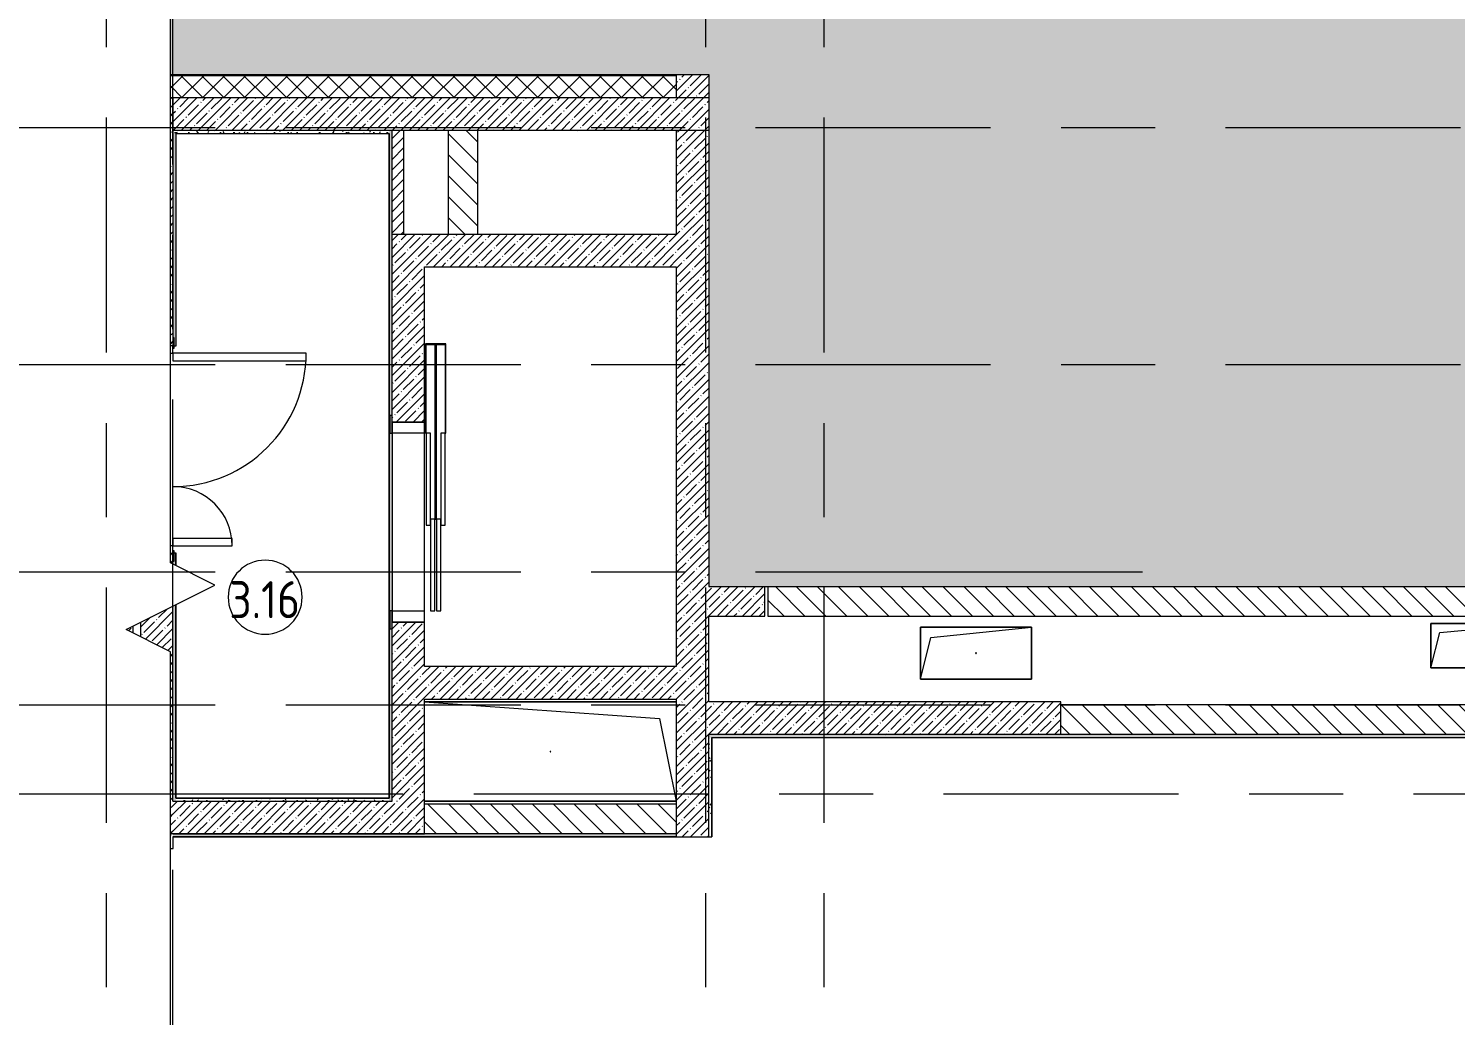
# Model space of a CAD drawing. Header units: millimetres. Extents: x 957 to 228198, y -8553 to 29000.
# Drawn here: x 27536 to 37178, y 9003 to 15668 of the extents above; entities that cross this region are included whole.
import ezdxf

# ---------------------------------------------------------------- set-up
doc = ezdxf.new("R2010")
doc.units = ezdxf.units.MM
doc.linetypes.add('Осевая', pattern=[3175, 635, -476.25, 1587.5, -476.25])
for name, color, linetype, lineweight in [('A-AREA-IDEN', 7, 'Continuous', 9), ('A-DETL', 7, 'Continuous', 9), ('A-DETL-GENF', 7, 'Continuous', 9), ('A-GENM', 7, 'Continuous', 9), ('A-WALL', 7, 'Continuous', 9), ('I-WALL', 7, 'Continuous', 9), ('S-COLS', 7, 'Continuous', 9), ('Оси', 7, 'Continuous', 9), ('Оси-2', 7, 'Осевая', 9)]:
    doc.layers.add(name, color=color, linetype=linetype, lineweight=lineweight)
for name, color, linetype, lineweight, true_color in [('A-DETL-GENF-2', 7, 'Continuous', 9, 0xd4d4d4), ('A-DOOR-1', 7, 'Continuous', 9, 0xc0c0c0), ('A-DOOR-FRAM-1', 7, 'Continuous', 9, 0xc0c0c0), ('A-WALL-1', 9, 'Continuous', 9, 0x808080), ('A-WALL-FNSH-1', 9, 'Continuous', 9, 0x808080)]:
    doc.layers.add(name, color=color, linetype=linetype, lineweight=lineweight, true_color=true_color)
doc.styles.add('GOST Common_4', font='GOST_Common.ttf', dxfattribs={"width": 0.9, "height": 250})
pattern_1 = [(45, (-10247.55, 0), (-70.71068, 70.71068), []), (135, (-10247.55, 0), (-70.71068, -70.71068), [])]
pattern_2 = [(135, (-10247.55, 0), (-70.71068, -70.71068), [])]
pattern_3 = [(45, (-10247.55, 0), (-57.02463, 57.02463), []), (45, (-10190.526, 0), (-57.02463, 57.02463), [100.806, -20.161, 3.353, -16.808])]
pattern_4 = [(0, (-10247.55, 0), (121.92, 30.48), [10.058, -81.382, 10.058, -81.382, -487.68]), (0, (-10247.55, 0), (121.92, 30.48), [-182.88, 10.058, -172.822, 10.058, -81.382, -213.36]), (0, (-10247.55, 0), (121.92, 30.48), [-457.2, 10.058, -50.902, 10.058, -142.342]), (120, (-10201.83, 15.24), (-87.356454, 90.345817), [10.058, -81.382, 10.058, -81.382, -487.68]), (120, (-10201.83, 15.24), (-87.356454, 90.345817), [-182.88, 10.058, -172.822, 10.058, -81.382, -213.36]), (120, (-10201.83, 15.24), (-87.356454, 90.345817), [-457.2, 10.058, -50.902, 10.058, -142.342]), (240, (-10186.59, 76.2), (-34.563546, -120.825817), [10.058, -81.382, 10.058, -81.382, -487.68]), (240, (-10186.59, 76.2), (-34.563546, -120.825817), [-182.88, 10.058, -172.822, 10.058, -81.382, -213.36]), (240, (-10186.59, 76.2), (-34.563546, -120.825817), [-457.2, 10.058, -50.902, 10.058, -142.342])]

# ---------------------------------------------------------------- blocks, each defined once
blk = doc.blocks.new('110_Дверь_СКБ_2Ст - Д-2 1450x2100h_Лестничная клетка EIS60-31576737-План расстановки мебели и оборудования 3 этажа в осях 12-23')
at = {"layer": 'A-DOOR-1'}
for p, q in [((-637.5, 1010), (-637.5, 110)), ((-587.5, 1010), (-637.5, 1010)), ((-587.5, 110), (-587.5, 1010)), ((662.5, 510), (612.5, 510)), ((612.5, 510), (612.5, 110)), ((662.5, 110), (662.5, 510)), ((-637.5, 110), (-587.5, 110)), ((612.5, 110), (662.5, 110))]:
    blk.add_line(p, q, dxfattribs=at)
for centre, radius, start, end in [((-637.5, 110), 900, 0, 90), ((662.5, 110), 400, 90, 180)]:
    blk.add_arc(centre, radius, start, end, dxfattribs=at)
at = {"layer": 'A-DOOR-FRAM-1'}
for p, q in [((-672.5, 118), (-742.5, 118)), ((-742.5, 118), (-742.5, 110)), ((-742.5, 110), (-672.5, 110)), ((-637.5, 110), (-687.5, 110)), ((-687.5, 110), (-687.5, 92.7)), ((-672.5, 110), (-672.5, 118)), ((-637.5, 92.7), (-637.5, 110)), ((662.5, 110), (662.5, 92.7)), ((712.5, 110), (662.5, 110)), ((767.5, 118), (697.5, 118)), ((697.5, 118), (697.5, 110)), ((697.5, 110), (767.5, 110)), ((712.5, 92.7), (712.5, 110)), ((767.5, 110), (767.5, 118))]:
    blk.add_line(p, q, dxfattribs=at)
blk = doc.blocks.new('GM_Отверстие прямоугольное _в плите_ - Отверстие-21989121-План расстановки мебели и оборудования 3 этажа в осях 12-23')
at = {"layer": 'A-GENM'}
for p, q in [((-375, -175), (-375, 175)), ((-375, 175), (375, 175)), ((375, 175), (-375, 175)), ((-375, 175), (-375, -175)), ((-375, -175), (-305, 105)), ((-305, 105), (375, 175)), ((375, 175), (375, -175)), ((375, -175), (375, 175)), ((375, -175), (-375, -175)), ((-375, -175), (375, -175))]:
    blk.add_line(p, q, dxfattribs=at)
for start, end in [(360, 180), (180, 360)]:
    blk.add_arc((0, 0), 2.5, start, end, dxfattribs=at)
blk = doc.blocks.new('GM_Отверстие прямоугольное _в плите_ - Отверстие-21606279-План расстановки мебели и оборудования 3 этажа в осях 12-23')
at = {"layer": 'A-GENM'}
for p, q in [((-375, -150), (-375, 150)), ((-375, 150), (375, 150)), ((375, 150), (-375, 150)), ((-375, 150), (-375, -150)), ((-315, 90), (375, 150)), ((375, 150), (375, -150)), ((375, -150), (375, 150)), ((-375, -150), (-315, 90)), ((375, -150), (-375, -150)), ((-375, -150), (375, -150))]:
    blk.add_line(p, q, dxfattribs=at)
for start, end in [(360, 180), (180, 360)]:
    blk.add_arc((0, 0), 2.5, start, end, dxfattribs=at)
blk = doc.blocks.new('DOR_Дверь лифта - 1350х2050h-19118285-План расстановки мебели и оборудования 3 этажа в осях 12-23')
at = {"layer": 'A-DOOR-1'}
for p, q in [((-600, 125), (-720, 125)), ((-720, 125), (-720, 110)), ((-720, 110), (-600, 110)), ((-675, 110), (-675, -110)), ((-600, 110), (-675, 110)), ((-600, 110), (-600, 125)), ((600, 110), (-600, 110)), ((-600, 110), (-600, -110)), ((720, 125), (600, 125)), ((600, 125), (600, 110)), ((600, -110), (600, 110)), ((675, 110), (600, 110)), ((600, 110), (720, 110)), ((675, -110), (675, 110)), ((720, 110), (720, 125)), ((-675, -110), (-600, -110)), ((-600, -110), (600, -110)), ((-600, -150), (-600, -180)), ((20, -150), (-600, -150)), ((-600, -180), (20, -180)), ((-600, -190), (-600, -220)), ((20, -190), (-600, -190)), ((-20, -120), (-20, -150)), ((600, -120), (-20, -120)), ((-20, -150), (600, -150)), ((20, -180), (20, -150)), ((20, -220), (20, -190)), ((600, -110), (675, -110)), ((600, -150), (600, -120)), ((-600, -220), (20, -220)), ((-20, -220), (-20, -250)), ((600, -220), (-20, -220)), ((-20, -250), (600, -250)), ((600, -250), (600, -220))]:
    blk.add_line(p, q, dxfattribs=at)
at = {"layer": 'A-DOOR-FRAM-1'}
for p, q in [((1200, -180), (20, -180)), ((20, -180), (20, -183)), ((20, -183), (1203, -183)), ((1203, -187), (20, -187)), ((20, -187), (20, -190)), ((20, -190), (1200, -190)), ((600, -117), (600, -120)), ((1203, -117), (600, -117)), ((600, -120), (1200, -120)), ((1200, -120), (1200, -180)), ((1200, -190), (1200, -250)), ((1203, -183), (1203, -117)), ((1203, -253), (1203, -187)), ((600, -250), (600, -253)), ((1200, -250), (600, -250)), ((600, -253), (1203, -253))]:
    blk.add_line(p, q, dxfattribs=at)
blk = doc.blocks.new('GM_Отверстие прямоугольное _в плите_ - Отверстие-24275140-План расстановки мебели и оборудования 3 этажа в осях 12-23')
at = {"layer": 'A-GENM'}
for p, q in [((-335, -850), (-335, 850)), ((-335, 850), (-335, -850)), ((-223.3, 738.3), (335, 850)), ((335, 850), (335, -850)), ((335, -850), (335, 850)), ((-335, -850), (-223.3, 738.3))]:
    blk.add_line(p, q, dxfattribs=at)
for start, end in [(360, 180), (180, 360)]:
    blk.add_arc((0, 0), 2.5, start, end, dxfattribs=at)
blk = doc.blocks.new('DET_L_Линия разрыва - М100-30654842-План расстановки мебели и оборудования 3 этажа в осях 12-23')
at = {"layer": 'A-DETL-GENF'}
for p, q in [((11889.9, 300), (11739.9, 0)), ((12189.9, -300), (11889.9, 300)), ((11739.9, 0), (0, 0)), ((12339.9, 0), (12189.9, -300)), ((24072.3, 0), (12339.9, 0))]:
    blk.add_line(p, q, dxfattribs=at)
blk = doc.blocks.new('Марка_Помещения - Номер-25198446-План расстановки мебели и оборудования 3 этажа в осях 12-23')
at = {"layer": 'A-AREA-IDEN'}
for start, end in [(360, 180), (180, 360)]:
    blk.add_arc((0, 0), 2.5, start, end, dxfattribs=at)

msp = doc.modelspace()

# ---------------------------------------------------------------- hatches: boundary and pattern name
at = {"layer": 'A-DETL-GENF-2'}
h = msp.add_hatch(color=256, dxfattribs=at)
h.paths.add_polyline_path([(74551, -258), (74551, 3300), (65610.4, 3300), (65610.4, -258), (68738.3, -258)])
h.paths.add_polyline_path([(31762.4, 15358), (31762.4, 15358), (31762.4, 17006.7)])
h.paths.add_polyline_path([(56312.4, 11900), (56312.4, 27358), (31662.4, 27358), (31662.4, 23858), (28262.4, 23858), (28262.4, 23799.7), (28495.1, 23799.7), (28495.1, 15358), (32132.4, 15358), (32132.4, 11900), (55912.4, 11900)])
h.paths.add_polyline_path([(68292.4, 15650), (74243.1, 15650), (74243.1, 18590), (63792.4, 18590), (63792.4, 15650), (68282.4, 15650)])
at = {"layer": 'A-WALL'}
h = msp.add_hatch(dxfattribs=at)
h.set_pattern_fill('FP_20', color=256, style=0, pattern_type=2)
h.set_pattern_definition(pattern_1)
h.paths.add_polyline_path([(28495.1, 15200), (31912.4, 15200), (31912.4, 15350), (28495.1, 15350), (28495.1, 15234)])
h = msp.add_hatch(dxfattribs=at)
h.set_pattern_fill('FP_20', color=256, style=0, pattern_type=2)
h.set_pattern_definition(pattern_1)
h.paths.add_polyline_path([(31812.4, 15350), (31812.4, 15358), (31762.4, 15358), (31762.4, 15350)])
h = msp.add_hatch(dxfattribs=at)
h.set_pattern_fill('FP_20', color=256, style=0, pattern_type=2)
h.set_pattern_definition(pattern_1)
h.paths.add_polyline_path([(31812.4, 15350), (31912.4, 15350), (31912.4, 15358), (31812.4, 15358)])
at = {"layer": 'I-WALL'}
h = msp.add_hatch(dxfattribs=at)
h.set_pattern_fill('FP_17', color=256, style=0, pattern_type=2)
h.set_pattern_definition(pattern_3)
h.paths.add_polyline_path([(32132.4, 15200), (32132.4, 15358), (31912.4, 15358), (31912.4, 15200)])
h = msp.add_hatch(dxfattribs=at)
h.set_pattern_fill('FP_17', color=256, style=0, pattern_type=2)
h.set_pattern_definition(pattern_3)
h.paths.add_polyline_path([(28512.4, 10230), (28512.4, 11768.5), (28292.4, 11658.5), (28292.4, 11561.2), (28495.1, 11459.9), (28495.1, 10230)])
h.paths.add_polyline_path([(28512.4, 12051.2), (28512.4, 12125), (28495.1, 12125), (28495.1, 12059.9), (28501.9, 12056.5)])
h.paths.add_polyline_path([(28512.4, 13525), (28512.4, 15200), (28495.1, 15200), (28495.1, 13525)])
h = msp.add_hatch(dxfattribs=at)
h.set_pattern_fill('FP_17', color=256, style=0, pattern_type=2)
h.set_pattern_definition(pattern_3)
h.paths.add_polyline_path([(30372.4, 14980), (32132.4, 14980), (32132.4, 15200), (28512.4, 15200), (28512.4, 14980), (30072.4, 14980)])
h = msp.add_hatch(dxfattribs=at)
h.set_pattern_fill('FP_68', color=256, style=0, pattern_type=2)
h.set_pattern_definition(pattern_4)
h.paths.add_polyline_path([(28512.4, 14960), (29972.4, 14960), (29972.4, 14980), (28512.4, 14980)])
h = msp.add_hatch(dxfattribs=at)
h.set_pattern_fill('FP_68', color=256, style=0, pattern_type=2)
h.set_pattern_definition(pattern_4)
h.paths.add_polyline_path([(28532.4, 10450), (28532.4, 11778.5), (28512.4, 11768.5), (28512.4, 10450)])
h.paths.add_polyline_path([(28532.4, 12041.2), (28532.4, 12125), (28520.4, 12125), (28520.4, 12070), (28512.4, 12070), (28513.3, 12050.7), (28520.4, 12047.2)])
h.paths.add_polyline_path([(28520.4, 13525), (28532.4, 13525), (28532.4, 14960), (28512.4, 14959.7), (28513.2, 13580), (28520.4, 13580), (28520.4, 13533)])
h = msp.add_hatch(dxfattribs=at)
h.set_pattern_fill('FP_68', color=256, style=0, pattern_type=2)
h.set_pattern_definition(pattern_4)
h.paths.add_polyline_path([(29992.4, 10450), (29992.4, 14980), (29972.4, 14980), (29972.4, 10450)])
h = msp.add_hatch(dxfattribs=at)
h.set_pattern_fill('FP_34', color=256, style=0, pattern_type=2)
h.set_pattern_definition([(45, (-10247.55, 0), (-35.35534, 35.35534), [])])
h.paths.add_polyline_path([(29992.4, 14280), (30072.4, 14280), (30072.4, 14980), (29992.4, 14980), (29992.4, 14932.5)])
h = msp.add_hatch(dxfattribs=at)
h.set_pattern_fill('FP_21', color=256, style=0, pattern_type=2)
h.set_pattern_definition(pattern_2)
h.paths.add_polyline_path([(30372.4, 14280), (30572.4, 14280), (30572.4, 14980), (30372.4, 14980), (30372.4, 14312.8)])
h = msp.add_hatch(dxfattribs=at)
h.set_pattern_fill('FP_17', color=256, style=0, pattern_type=2)
h.set_pattern_definition(pattern_3)
h.paths.add_polyline_path([(32132.4, 10210), (32132.4, 11700), (31912.4, 11700), (31912.4, 10210)])
h.paths.add_polyline_path([(31912.4, 12300), (32132.4, 12300), (32132.4, 14980), (31912.4, 14980), (31912.4, 13550.8)])
h = msp.add_hatch(dxfattribs=at)
h.set_pattern_fill('FP_17', color=256, style=0, pattern_type=2)
h.set_pattern_definition(pattern_3)
h.paths.add_polyline_path([(30212.4, 10230), (30212.4, 11660), (29992.4, 11660), (29992.4, 10230)])
h.paths.add_polyline_path([(29992.4, 13010), (30212.4, 13010), (30212.4, 14280), (29992.4, 14280), (29992.4, 13550.8)])
h = msp.add_hatch(dxfattribs=at)
h.set_pattern_fill('FP_17', color=256, style=0, pattern_type=2)
h.set_pattern_definition(pattern_3)
h.paths.add_polyline_path([(30955.6, 14060), (31912.4, 14060), (31912.4, 14280), (30212.4, 14280), (30212.4, 14060), (30372.4, 14060)])
h = msp.add_hatch(dxfattribs=at)
h.set_pattern_fill('FP_21', color=256, style=0, pattern_type=2)
h.set_pattern_definition(pattern_2)
h.paths.add_polyline_path([(40162.4, 11700), (41462.4, 11700), (41462.4, 11900), (38512.4, 11900), (38512.4, 11700), (39674.7, 11700)])
h.paths.add_polyline_path([(37912.4, 11700), (37912.4, 11900), (32532.4, 11900), (32532.4, 11700), (34512.4, 11700)])
h = msp.add_hatch(dxfattribs=at)
h.set_pattern_fill('FP_17', color=256, style=0, pattern_type=2)
h.set_pattern_definition(pattern_3)
h.paths.add_polyline_path([(28242.4, 11586.2), (28242.4, 11633.5), (28195.1, 11609.9)])
h = msp.add_hatch(dxfattribs=at)
h.set_pattern_fill('FP_17', color=256, style=0, pattern_type=2)
h.set_pattern_definition(pattern_3)
h.paths.add_polyline_path([(30955.6, 11140), (31912.4, 11140), (31912.4, 11360), (30212.4, 11360), (30212.4, 11140)])
h = msp.add_hatch(dxfattribs=at)
h.set_pattern_fill('FP_17', color=256, style=0, pattern_type=2)
h.set_pattern_definition(pattern_3)
h.paths.add_polyline_path([(34512.4, 10900), (34512.4, 11120), (32132.4, 11120), (32132.4, 10900), (33861.9, 10900)])
h = msp.add_hatch(dxfattribs=at)
h.set_pattern_fill('FP_21', color=256, style=0, pattern_type=2)
h.set_pattern_definition(pattern_2)
h.paths.add_polyline_path([(49846.9, 10900), (50912.4, 10900), (50912.4, 11100), (49092.4, 11100), (49092.4, 10900)])
h.paths.add_polyline_path([(48892.4, 10900), (48892.4, 11100), (48840.3, 11100), (48840.3, 10900)])
h.paths.add_polyline_path([(47260.3, 10900), (47260.3, 11100), (47080.3, 11100), (47080.3, 10900)])
h.paths.add_polyline_path([(48140.3, 10900), (48140.3, 11100), (47960.3, 11100), (47960.3, 10900)])
h.paths.add_polyline_path([(44512.4, 10900), (45252.4, 10900), (45252.4, 11100), (41662.4, 11100), (41662.4, 10900), (42581, 10900)])
h.paths.add_polyline_path([(45452.4, 10900), (45500.3, 10900), (45500.3, 11100), (45452.4, 11100)])
h.paths.add_polyline_path([(34512.4, 10900), (41462.4, 10900), (41462.4, 11100), (34512.4, 11100)])
h.paths.add_polyline_path([(46200.3, 10900), (46380.3, 10900), (46380.3, 11100), (46200.3, 11100), (46200.3, 10959)])
h = msp.add_hatch(dxfattribs=at)
h.set_pattern_fill('FP_68', color=256, style=0, pattern_type=2)
h.set_pattern_definition(pattern_4)
h.paths.add_polyline_path([(50312.4, 10880), (51112.4, 10880), (51112.4, 10900), (48840.3, 10900), (48840.3, 10880), (49846.9, 10880)])
h.paths.add_polyline_path([(48091.7, 10880), (48140.3, 10880), (48140.3, 10900), (47960.3, 10900), (47960.3, 10880), (48011.7, 10880)])
h.paths.add_polyline_path([(47211.7, 10880), (47260.3, 10880), (47260.3, 10900), (47080.3, 10900), (47080.3, 10880), (47131.7, 10880)])
h.paths.add_polyline_path([(32152.4, 10880), (45500.3, 10880), (45500.3, 10900), (32132.4, 10900), (32132.4, 10880), (32150.8, 10880)])
h.paths.add_polyline_path([(46200.3, 10880), (46380.3, 10880), (46380.3, 10900), (46200.3, 10900)])
h = msp.add_hatch(dxfattribs=at)
h.set_pattern_fill('FP_68', color=256, style=0, pattern_type=2)
h.set_pattern_definition(pattern_4)
h.paths.add_polyline_path([(32152.4, 10210), (32152.4, 10880), (32132.4, 10880), (32132.4, 10210)])
h = msp.add_hatch(dxfattribs=at)
h.set_pattern_fill('FP_17', color=256, style=0, pattern_type=2)
h.set_pattern_definition(pattern_3)
h.paths.add_polyline_path([(28512.4, 10230), (29992.4, 10230), (29992.4, 10450), (28512.4, 10450)])
h = msp.add_hatch(dxfattribs=at)
h.set_pattern_fill('FP_68', color=256, style=0, pattern_type=2)
h.set_pattern_definition(pattern_4)
h.paths.add_polyline_path([(29502.4, 10450), (29972.4, 10450), (29972.4, 10470), (28532.4, 10470), (28532.4, 10450)])
h = msp.add_hatch(dxfattribs=at)
h.set_pattern_fill('FP_21', color=256, style=0, pattern_type=2)
h.set_pattern_definition(pattern_2)
h.paths.add_polyline_path([(30955.6, 10230), (31912.4, 10230), (31912.4, 10430), (30212.4, 10430), (30212.4, 10230)])
h = msp.add_hatch(dxfattribs=at)
h.set_pattern_fill('FP_68', color=256, style=0, pattern_type=2)
h.set_pattern_definition(pattern_4)
h.paths.add_polyline_path([(28512.4, 7900), (28512.4, 7980), (28495.1, 7980), (28495.1, 7900)])
h.paths.add_polyline_path([(28512.4, 10130), (28512.4, 10230), (28495.1, 10230), (28495.1, 10130)])
h = msp.add_hatch(dxfattribs=at)
h.set_pattern_fill('FP_68', color=256, style=0, pattern_type=2)
h.set_pattern_definition(pattern_4)
h.paths.add_polyline_path([(28532.4, 10210), (31912.4, 10210), (31912.4, 10230), (28512.4, 10230), (28512.4, 10210)])
at = {"layer": 'S-COLS'}
h = msp.add_hatch(dxfattribs=at)
h.set_pattern_fill('FP_17', color=256, style=0, pattern_type=2)
h.set_pattern_definition(pattern_3)
h.paths.add_polyline_path([(32132.4, 11700), (32512.4, 11700), (32512.4, 11900), (32132.4, 11900), (32132.4, 12300), (31912.4, 12300), (31912.4, 11700)])

# ---------------------------------------------------------------- linework, layer by layer
at = {"layer": 'A-DETL'}
for p, q in [((28495.1, 15358), (31762.4, 15358)), ((31762.4, 15358), (32132.4, 15358)), ((32132.4, 15358), (32132.4, 11900)), ((32132.4, 11900), (56312.4, 11900))]:
    msp.add_line(p, q, dxfattribs=at)
at = {"layer": 'A-WALL'}
for p, q in [((31682.4, 15353), (28495.1, 15353)), ((31912.4, 15350), (28495.1, 15350)), ((31682.4, 15358), (31682.4, 15350)), ((31762.4, 15358), (31762.4, 15350)), ((31812.4, 15358), (31812.4, 15350)), ((28512.4, 15200), (28512.4, 13580)), ((28532.4, 14960), (29972.4, 14960)), ((28532.4, 14960), (28532.4, 13525)), ((29972.4, 14960), (29972.4, 10470)), ((28512.4, 12051.2), (28512.4, 12070)), ((28512.4, 10450), (28512.4, 11768.5)), ((32132.4, 10210), (32132.4, 10900)), ((45500.3, 10900), (32132.4, 10900)), ((32152.4, 10880), (45500.3, 10880)), ((28512.4, 10450), (29992.4, 10450)), ((28533.4, 10470), (28532.4, 10470)), ((28512.4, 10230), (28495.1, 10230))]:
    msp.add_line(p, q, dxfattribs=at)
at = {"layer": 'A-WALL-1'}
for p, q in [((31912.4, 15358), (31912.4, 15200)), ((31912.4, 15200), (28495.1, 15200)), ((32132.4, 15200), (28512.4, 15200)), ((31912.4, 15200), (31912.4, 15200)), ((32132.4, 14980), (28512.4, 14980)), ((29992.4, 12935), (29992.4, 14980)), ((30072.4, 14280), (30072.4, 14980)), ((30372.4, 14980), (30372.4, 14280)), ((30572.4, 14280), (30572.4, 14980)), ((32132.4, 14980), (31912.4, 14980)), ((31912.4, 14980), (31912.4, 14280)), ((29992.4, 14280), (31912.4, 14280)), ((30212.4, 13010), (30212.4, 14060)), ((30212.4, 14060), (31912.4, 14060)), ((31912.4, 14060), (31912.4, 12300)), ((28520.4, 13525), (28532.4, 13525)), ((29992.4, 13010), (30212.4, 13010)), ((28532.4, 12125), (28520.4, 12125)), ((28532.4, 12041.2), (28532.4, 12125)), ((32532.4, 11900), (32532.4, 11700)), ((28532.4, 10470), (28532.4, 11778.5)), ((29992.4, 10450), (29992.4, 11735)), ((31912.4, 11700), (31912.4, 11360)), ((32132.4, 11120), (32132.4, 11700)), ((32532.4, 11700), (37912.4, 11700)), ((28242.4, 11586.2), (28242.4, 11633.5)), ((28292.4, 11658.5), (28292.4, 11561.2)), ((30212.4, 11660), (29992.4, 11660)), ((30212.4, 11360), (30212.4, 11660)), ((31912.4, 11360), (30212.4, 11360)), ((30212.4, 10230), (30212.4, 11140)), ((30212.4, 11140), (31912.4, 11140)), ((31912.4, 11140), (31912.4, 10210)), ((34512.4, 11120), (32132.4, 11120)), ((34512.4, 10900), (34512.4, 11120)), ((41462.4, 11100), (34512.4, 11100)), ((32152.4, 10879), (32152.4, 10880)), ((31912.4, 10430), (30212.4, 10430)), ((28512.4, 10230), (30212.4, 10230)), ((31912.4, 10230), (28512.4, 10230)), ((28495.1, 10130), (28512.4, 10130)), ((28512.4, 10209), (28512.4, 10210)), ((31912.4, 10210), (32152.4, 10210))]:
    msp.add_line(p, q, dxfattribs=at)
at = {"layer": 'A-WALL-FNSH-1'}
for p, q in [((28533.4, 14959), (29971.4, 14959)), ((28533.4, 13525), (28533.4, 14959)), ((29971.4, 14959), (29971.4, 10471)), ((28532.4, 13525), (28533.4, 13525)), ((28533.4, 12125), (28532.4, 12125)), ((28533.4, 12040.7), (28533.4, 12125)), ((28533.4, 10471), (28533.4, 11779)), ((32152.4, 10879), (32152.4, 10210)), ((45500.3, 10879), (32152.4, 10879)), ((32153.4, 10209), (32153.4, 10879)), ((29971.4, 10471), (28533.4, 10471)), ((28533.4, 10470), (29972.4, 10470)), ((31912.4, 10210), (28512.4, 10210)), ((28512.4, 10209), (28512.4, 10130)), ((28512.4, 10130), (28513.4, 10130)), ((28513.4, 10209), (32153.4, 10209)), ((28513.4, 10130), (28513.4, 10209))]:
    msp.add_line(p, q, dxfattribs=at)
at = {"layer": 'S-COLS'}
for p, q in [((31912.4, 12300), (31912.4, 11700)), ((32512.4, 11700), (32512.4, 11900)), ((32132.4, 11700), (32512.4, 11700))]:
    msp.add_line(p, q, dxfattribs=at)
at = {"layer": 'Оси'}
for p, q in [((25663.2, 15000), (28163.2, 15000)), ((25663.2, 13400), (28163.2, 13400)), ((25663.2, 12000), (28163.2, 12000)), ((32562.4, 12000), (35062.4, 12000)), ((25663.2, 11100), (28163.2, 11100)), ((26933.2, 10500), (29433.2, 10500))]:
    msp.add_line(p, q, dxfattribs=at)
at = {"layer": 'Оси-2'}
for p, q in [((28512.4, 938.5), (28512.4, 24850)), ((32112.4, -331.5), (32112.4, 24850)), ((32912.4, -331.5), (32912.4, 24850)), ((28062.4, -331.5), (28062.4, 21277.7)), ((28163.2, 15000), (71402.4, 15000)), ((28163.2, 13400), (71402.4, 13400)), ((28163.2, 12000), (32562.4, 12000)), ((28163.2, 11100), (72002.4, 11100)), ((29433.2, 10500), (72002.4, 10500))]:
    msp.add_line(p, q, dxfattribs=at)

# ---------------------------------------------------------------- block references
at = {"layer": 'A-AREA-IDEN', "xscale": 99.99999999999993, "yscale": 99.99999999999993, "zscale": 99.99999999999993}
msp.add_blockref('Марка_Помещения - Номер-25198446-План расстановки мебели и оборудования 3 этажа в осях 12-23', (29135.3, 11827.7), dxfattribs=at)
at = {"layer": 'A-DETL-GENF', "rotation": 270.0000000000003}
msp.add_blockref('DET_L_Линия разрыва - М100-30654842-План расстановки мебели и оборудования 3 этажа в осях 12-23', (28495.1, 23799.7), dxfattribs=at)
at = {"layer": 'A-DOOR-1'}
for name, p, rotation in [('110_Дверь_СКБ_2Ст - Д-2 1450x2100h_Лестничная клетка EIS60-31576737-План расстановки мебели и оборудования 3 этажа в осях 12-23', (28402.4, 12837.5), 269.9999999999999), ('DOR_Дверь лифта - 1350х2050h-19118285-План расстановки мебели и оборудования 3 этажа в осях 12-23', (30102.4, 12335), 90)]:
    msp.add_blockref(name, p, dxfattribs=dict(at, rotation=rotation))
at = {"layer": 'A-GENM'}
for name, p in [('GM_Отверстие прямоугольное _в плите_ - Отверстие-21989121-План расстановки мебели и оборудования 3 этажа в осях 12-23', (33938.2, 11450)), ('GM_Отверстие прямоугольное _в плите_ - Отверстие-21606279-План расстановки мебели и оборудования 3 этажа в осях 12-23', (37387.4, 11500))]:
    msp.add_blockref(name, p, dxfattribs=at)
at = {"layer": 'A-GENM', "rotation": 269.9999999999999}
msp.add_blockref('GM_Отверстие прямоугольное _в плите_ - Отверстие-24275140-План расстановки мебели и оборудования 3 этажа в осях 12-23', (31062.4, 10785), dxfattribs=at)

# ---------------------------------------------------------------- texts
at = {"layer": 'A-AREA-IDEN', "insert": (28893.5, 11936.3), "char_height": 250, "width": 606.076, "attachment_point": 1, "style": 'GOST Common_4'}
msp.add_mtext('3.16', dxfattribs=at)

doc.saveas('drawing.dxf')
